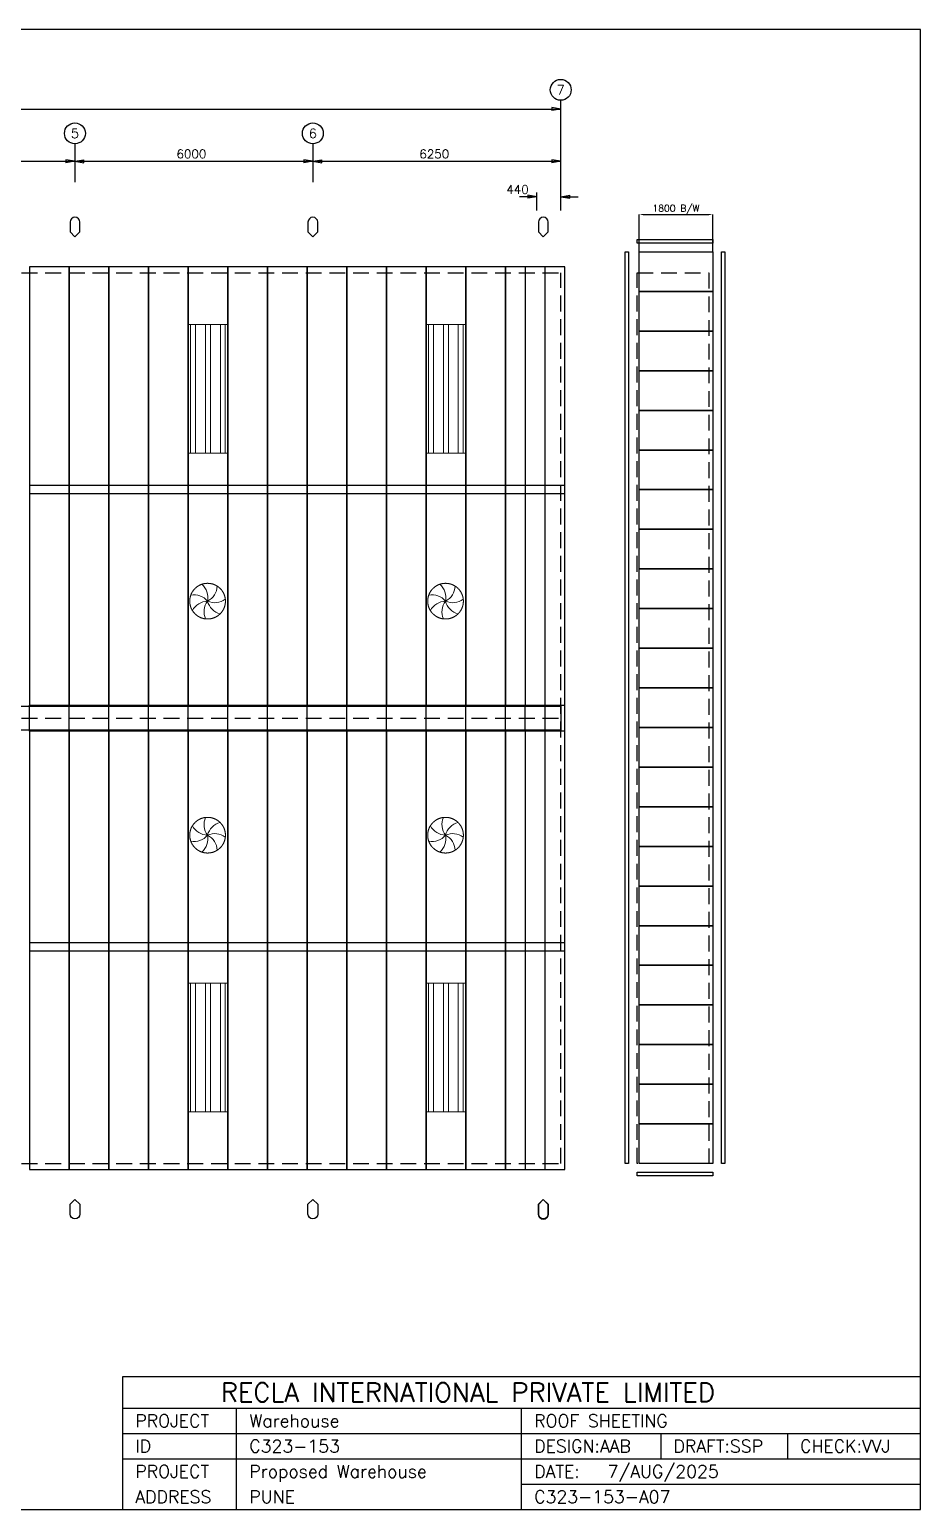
# Model space of a CAD drawing. Header units: millimetres. Extents: x 0 to 52795, y 0 to 37333.
# Drawn here: x 30333 to 52795, y 0 to 37333 of the extents above; entities that cross this region are included whole.
import ezdxf
from ezdxf.enums import TextEntityAlignment as Align

# ---------------------------------------------------------------- set-up
doc = ezdxf.new("R2010")
doc.units = ezdxf.units.MM
doc.header["$MEASUREMENT"] = 0
for name, pattern in [('CENTER', [3192.8, 1995.5, -399.1, 399.1, -399.1]), ('CONTIN', [0]), ('DASHED', [597.1, 399.1, -198])]:
    doc.linetypes.add(name, pattern=pattern)
doc.layers.get('0').update_dxf_attribs({"linetype": 'CONTIN'})
doc.layers.get('Defpoints').update_dxf_attribs({"linetype": 'CONTINUOUS'})
for name, color, linetype in [('1', 7, 'CONTIN'), ('11', 7, 'CONTIN'), ('12', 6, 'CONTIN'), ('13', 1, 'CONTIN'), ('14', 7, 'CONTIN'), ('2', 6, 'CONTIN'), ('22', 7, 'CONTIN'), ('5', 5, 'DASHED')]:
    doc.layers.add(name, color=color, linetype=linetype)
doc.styles.add('OPEN', font='SIMPLEX.shx')
doc.styles.add('SIMPLEX', font='SIMPLEX')
doc.styles.get("Standard").update_dxf_attribs({"font": 'txt.shx'})
doc.dimstyles.get("Standard").update_dxf_attribs({"dimtxt": 170, "dimasz": 100, "dimexe": 0.18, "dimexo": 0.0625, "dimgap": 0.09, "dimtad": 1, "dimdec": 0, "dimzin": 0, "dimdsep": 46, "dimtxsty": 'Standard', "dimcen": 0.09, "dimclrd": 6, "dimclre": 6, "dimadec": 0, "dimazin": 0, "dimtfac": 1, "dimtdec": 4, "dimtofl": 0, "dimtmove": 0, "dimatfit": 3, "dimfxl": 1, "dimtolj": 1, "dimtzin": 0, "dimarcsym": 0})

# ---------------------------------------------------------------- blocks, each defined once
blk = doc.blocks.new('SHIELD')
for p, q in [((-12.7, 38.1), (-12.7, 12.7)), ((-12.7, 12.7), (0, 0)), ((0, 0), (12.7, 12.7)), ((12.7, 12.7), (12.7, 38.1))]:
    blk.add_line(p, q)
blk.add_arc((0, 38.1), 12.7, 0, 180)
blk = doc.blocks.new('ARROW')
for p, q in [((0, 0), (-228, 38)), ((-228, 38), (-228, -38)), ((0, 0), (-228, -38))]:
    blk.add_line(p, q)
blk = doc.blocks.new('*D25')
at = {"color": 6, "linetype": 'Continuous', "lineweight": -2}
for p, q in [((45707, 31727), (45707, 32668)), ((45807, 32668), (47457, 32668)), ((47557, 31727), (47557, 32668))]:
    blk.add_line(p, q, dxfattribs=at)
at = {"color": 6, "linetype": 'Continuous'}
for points in [[(45807, 32684), (45807, 32651), (45707, 32668)], [(47457, 32651), (47457, 32684), (47557, 32668)]]:
    blk.add_solid(points, dxfattribs=at)
at = {"layer": 'Defpoints', "color": 0, "linetype": 'Continuous'}
for p in [(47557, 32668), (45707, 31727), (47557, 31727)]:
    blk.add_point(p, dxfattribs=at)
at = {"color": 0, "linetype": 'Continuous', "insert": (46632, 32797), "char_height": 170, "attachment_point": 5, "style": 'OPEN'}
blk.add_mtext('\\A1;{1800 B/W}', dxfattribs=at)

msp = doc.modelspace()

# ---------------------------------------------------------------- hatches: boundary and pattern name
at = {"lineweight": 0}
h = msp.add_hatch(dxfattribs=at)
h.set_pattern_fill('ANSI32', scale=1000, angle=315, style=0)
h.set_pattern_definition([(270, (2075517.76, 117206.07), (-375, -6e-14), []), (270, (2075642.76, 117081.07), (-375, -6e-14), [])])
h.paths.add_polyline_path([(35332.9, 29895), (34332.9, 29895), (34332.9, 26645), (35332.9, 26645)])
h = msp.add_hatch(dxfattribs=at)
h.set_pattern_fill('ANSI32', scale=1000, angle=315, style=0)
h.set_pattern_definition([(270, (2081517.76, 117206.07), (-375, -6e-14), []), (270, (2081642.76, 117081.07), (-375, -6e-14), [])])
h.paths.add_polyline_path([(41332.9, 29895), (40332.9, 29895), (40332.9, 26645), (41332.9, 26645)])
h = msp.add_hatch(dxfattribs=at)
h.set_pattern_fill('ANSI32', scale=1000, angle=45, style=0)
h.set_pattern_definition([(90, (2075517.76, -77282.6), (-375, 6e-14), []), (90, (2075642.76, -77157.6), (-375, 6e-14), [])])
h.paths.add_polyline_path([(35332.9, 10028.5), (34332.9, 10028.5), (34332.9, 13278.5), (35332.9, 13278.5)])
h = msp.add_hatch(dxfattribs=at)
h.set_pattern_fill('ANSI32', scale=1000, angle=45, style=0)
h.set_pattern_definition([(90, (2081517.76, -77282.6), (-375, 6e-14), []), (90, (2081642.76, -77157.6), (-375, 6e-14), [])])
h.paths.add_polyline_path([(41332.9, 10028.5), (40332.9, 10028.5), (40332.9, 13278.5), (41332.9, 13278.5)])

# ---------------------------------------------------------------- linework, layer by layer
for p, q in [((32679.9, 0), (32679.9, 3352.5)), ((32679.9, 3352.5), (52794.7, 3352.5)), ((52794.7, 0), (52794.7, 3352.5)), ((32679.9, 2554.3), (52794.7, 2554.3)), ((35553.4, 0), (35553.4, 2554.3)), ((42737.3, 0), (42737.3, 2554.3)), ((32679.9, 1915.7), (52794.7, 1915.7)), ((46249.4, 1915.7), (46249.4, 1277.1)), ((49442.2, 1915.7), (49442.2, 1277.1)), ((32679.9, 1277.1), (52794.7, 1277.1)), ((42737.3, 638.6), (52794.7, 638.6)), ((32679.9, 0), (52794.7, 0))]:
    msp.add_line(p, q)
at = {"color": 7, "lineweight": 0}
for points in [[(34332.9, 26645), (34332.9, 29895), (35332.9, 29895), (35332.9, 26645)], [(40332.9, 26645), (40332.9, 29895), (41332.9, 29895), (41332.9, 26645)], [(34332.9, 13278.5), (34332.9, 10028.5), (35332.9, 10028.5), (35332.9, 13278.5)], [(40332.9, 13278.5), (40332.9, 10028.5), (41332.9, 10028.5), (41332.9, 13278.5)]]:
    msp.add_lwpolyline(points, close=True, dxfattribs=at)
at = {"linetype": 'CENTER', "lineweight": 0, "ltscale": 100}
for centre in [(34820.7, 22913.7), (40820.7, 22913.7), (34820.7, 17009.7), (40820.7, 17009.7)]:
    msp.add_circle(centre, 450, dxfattribs=at)
at = {"color": 7, "lineweight": 0}
for centre, start, end in [((34384.2, 23002.2), 348.54876, 49.22609), ((34617.7, 23310.2), 297.12018, 357.79752), ((40384.2, 23002.2), 348.54876, 49.22609), ((40617.7, 23310.2), 297.12018, 357.79752), ((34479.4, 22627.5), 39.97733, 100.65466), ((34831.7, 22468.4), 91.4059, 152.08323), ((35175.7, 22644.6), 142.83447, 203.5118), ((35004.1, 23319.7), 245.69161, 306.36895), ((35252.5, 23023.5), 194.26304, 254.94037), ((40479.4, 22627.5), 39.97733, 100.65466), ((40831.7, 22468.4), 91.4059, 152.08323), ((41175.7, 22644.6), 142.83447, 203.5118), ((41004.1, 23319.7), 245.69161, 306.36895), ((41252.5, 23023.5), 194.26304, 254.94037), ((34831.7, 17455.1), 207.91677, 268.5941), ((35175.7, 17278.8), 156.4882, 217.16553), ((35252.5, 16900), 105.05963, 165.73696), ((40831.7, 17455.1), 207.91677, 268.5941), ((41175.7, 17278.8), 156.4882, 217.16553), ((41252.5, 16900), 105.05963, 165.73696), ((34479.4, 17295.9), 259.34534, 320.02267), ((34384.2, 16921.3), 310.77391, 11.45124), ((35004.1, 16603.8), 53.63105, 114.30839), ((34617.7, 16613.3), 2.20248, 62.87982), ((40479.4, 17295.9), 259.34534, 320.02267), ((40384.2, 16921.3), 310.77391, 11.45124), ((41004.1, 16603.8), 53.63105, 114.30839), ((40617.7, 16613.3), 2.20248, 62.87982)]:
    msp.add_arc(centre, 445.4, start, end, dxfattribs=at)
at = {"layer": '1'}
for p, q in [((45657.1, 31946.2), (45657.1, 32034)), ((45657.1, 32034), (47557.1, 32034)), ((47557.1, 31946.2), (45657.1, 31946.2)), ((47557.1, 32034), (47557.1, 31946.2)), ((45349.8, 8726.7), (45349.8, 31726.7)), ((45349.8, 31726.7), (45437.6, 31726.7)), ((45437.6, 31726.7), (45437.6, 8726.7)), ((45707.1, 30726.7), (45707.1, 31726.7)), ((45707.1, 31726.7), (47557.1, 31726.7)), ((47557.1, 31726.7), (47557.1, 30726.7)), ((47776.6, 8726.7), (47776.6, 31726.7)), ((47776.6, 31726.7), (47864.4, 31726.7)), ((47864.4, 31726.7), (47864.4, 8726.7)), ((30332.9, 31346), (30332.9, 25629)), ((31332.9, 31346), (30332.9, 31346)), ((31332.9, 25629), (31332.9, 31346)), ((31332.9, 31346), (31332.9, 25629)), ((32332.9, 31346), (31332.9, 31346)), ((32332.9, 25629), (32332.9, 31346)), ((32332.9, 31346), (32332.9, 25629)), ((33332.9, 31346), (32332.9, 31346)), ((33332.9, 25629), (33332.9, 31346)), ((33332.9, 31346), (33332.9, 25629)), ((34332.9, 31346), (33332.9, 31346)), ((34332.9, 25629), (34332.9, 31346)), ((34332.9, 31346), (34332.9, 25629)), ((35332.9, 31346), (34332.9, 31346)), ((35332.9, 25629), (35332.9, 31346)), ((35332.9, 31346), (35332.9, 25629)), ((36332.9, 31346), (35332.9, 31346)), ((36332.9, 25629), (36332.9, 31346)), ((36332.9, 31346), (36332.9, 25629)), ((37332.9, 31346), (36332.9, 31346)), ((37332.9, 25629), (37332.9, 31346)), ((37332.9, 31346), (37332.9, 25629)), ((38332.9, 31346), (37332.9, 31346)), ((38332.9, 25629), (38332.9, 31346)), ((38332.9, 31346), (38332.9, 25629)), ((39332.9, 31346), (38332.9, 31346)), ((39332.9, 25629), (39332.9, 31346)), ((39332.9, 31346), (39332.9, 25629)), ((40332.9, 31346), (39332.9, 31346)), ((40332.9, 25629), (40332.9, 31346)), ((40332.9, 31346), (40332.9, 25629)), ((41332.9, 31346), (40332.9, 31346)), ((41332.9, 25629), (41332.9, 31346)), ((41332.9, 31346), (41332.9, 25629)), ((42332.9, 31346), (41332.9, 31346)), ((42332.9, 25629), (42332.9, 31346)), ((42332.9, 31346), (42332.9, 25629)), ((43332.9, 31346), (42332.9, 31346)), ((42832.9, 31346), (42832.9, 25629)), ((43832.9, 31346), (42832.9, 31346)), ((43332.9, 25629), (43332.9, 31346)), ((43832.9, 25629), (43832.9, 31346)), ((45707.1, 29726.7), (45707.1, 30726.7)), ((45707.1, 30726.7), (47557.1, 30726.7)), ((47557.1, 30726.7), (45707.1, 30726.7)), ((47557.1, 30726.7), (47557.1, 29726.7)), ((45707.1, 28726.7), (45707.1, 29726.7)), ((45707.1, 29726.7), (47557.1, 29726.7)), ((47557.1, 29726.7), (45707.1, 29726.7)), ((47557.1, 29726.7), (47557.1, 28726.7)), ((45707.1, 27726.7), (45707.1, 28726.7)), ((45707.1, 28726.7), (47557.1, 28726.7)), ((47557.1, 28726.7), (45707.1, 28726.7)), ((47557.1, 28726.7), (47557.1, 27726.7)), ((45707.1, 26726.7), (45707.1, 27726.7)), ((45707.1, 27726.7), (47557.1, 27726.7)), ((47557.1, 27726.7), (45707.1, 27726.7)), ((47557.1, 27726.7), (47557.1, 26726.7)), ((45707.1, 25726.7), (45707.1, 26726.7)), ((45707.1, 26726.7), (47557.1, 26726.7)), ((47557.1, 26726.7), (45707.1, 26726.7)), ((47557.1, 26726.7), (47557.1, 25726.7)), ((30332.9, 25828), (30332.9, 20290.3)), ((31332.9, 25828), (30332.9, 25828)), ((31332.9, 20290.3), (31332.9, 25828)), ((31332.9, 25828), (31332.9, 20290.3)), ((32332.9, 25828), (31332.9, 25828)), ((32332.9, 20290.3), (32332.9, 25828)), ((32332.9, 25828), (32332.9, 20290.3)), ((33332.9, 25828), (32332.9, 25828)), ((33332.9, 20290.3), (33332.9, 25828)), ((33332.9, 25828), (33332.9, 20290.3)), ((34332.9, 25828), (33332.9, 25828)), ((34332.9, 20290.3), (34332.9, 25828)), ((34332.9, 25828), (34332.9, 20290.3)), ((35332.9, 25828), (34332.9, 25828)), ((35332.9, 20290.3), (35332.9, 25828)), ((35332.9, 25828), (35332.9, 20290.3)), ((36332.9, 25828), (35332.9, 25828)), ((36332.9, 20290.3), (36332.9, 25828)), ((36332.9, 25828), (36332.9, 20290.3)), ((37332.9, 25828), (36332.9, 25828)), ((37332.9, 20290.3), (37332.9, 25828)), ((37332.9, 25828), (37332.9, 20290.3)), ((38332.9, 25828), (37332.9, 25828)), ((38332.9, 20290.3), (38332.9, 25828)), ((38332.9, 25828), (38332.9, 20290.3)), ((39332.9, 25828), (38332.9, 25828)), ((39332.9, 20290.3), (39332.9, 25828)), ((39332.9, 25828), (39332.9, 20290.3)), ((40332.9, 25828), (39332.9, 25828)), ((40332.9, 20290.3), (40332.9, 25828)), ((40332.9, 25828), (40332.9, 20290.3)), ((41332.9, 25828), (40332.9, 25828)), ((41332.9, 20290.3), (41332.9, 25828)), ((41332.9, 25828), (41332.9, 20290.3)), ((42332.9, 25828), (41332.9, 25828)), ((42332.9, 20290.3), (42332.9, 25828)), ((42332.9, 25828), (42332.9, 20290.3)), ((43332.9, 25828), (42332.9, 25828)), ((42832.9, 25828), (42832.9, 20290.3)), ((43832.9, 25828), (42832.9, 25828)), ((43332.9, 20290.3), (43332.9, 25828)), ((43832.9, 20290.3), (43832.9, 25828)), ((30332.9, 25629), (31332.9, 25629)), ((31332.9, 25629), (32332.9, 25629)), ((32332.9, 25629), (33332.9, 25629)), ((33332.9, 25629), (34332.9, 25629)), ((34332.9, 25629), (35332.9, 25629)), ((35332.9, 25629), (36332.9, 25629)), ((36332.9, 25629), (37332.9, 25629)), ((37332.9, 25629), (38332.9, 25629)), ((38332.9, 25629), (39332.9, 25629)), ((39332.9, 25629), (40332.9, 25629)), ((40332.9, 25629), (41332.9, 25629)), ((41332.9, 25629), (42332.9, 25629)), ((42332.9, 25629), (43332.9, 25629)), ((42832.9, 25629), (43832.9, 25629)), ((45707.1, 24726.7), (45707.1, 25726.7)), ((45707.1, 25726.7), (47557.1, 25726.7)), ((47557.1, 25726.7), (45707.1, 25726.7)), ((47557.1, 25726.7), (47557.1, 24726.7)), ((45707.1, 23726.7), (45707.1, 24726.7)), ((45707.1, 24726.7), (47557.1, 24726.7)), ((47557.1, 24726.7), (45707.1, 24726.7)), ((47557.1, 24726.7), (47557.1, 23726.7)), ((45707.1, 22726.7), (45707.1, 23726.7)), ((45707.1, 23726.7), (47557.1, 23726.7)), ((47557.1, 23726.7), (45707.1, 23726.7)), ((47557.1, 23726.7), (47557.1, 22726.7)), ((45707.1, 21726.7), (45707.1, 22726.7)), ((45707.1, 22726.7), (47557.1, 22726.7)), ((47557.1, 22726.7), (45707.1, 22726.7)), ((47557.1, 22726.7), (47557.1, 21726.7)), ((45707.1, 20726.7), (45707.1, 21726.7)), ((45707.1, 21726.7), (47557.1, 21726.7)), ((47557.1, 21726.7), (45707.1, 21726.7)), ((47557.1, 21726.7), (47557.1, 20726.7)), ((45707.1, 19726.7), (45707.1, 20726.7)), ((45707.1, 20726.7), (47557.1, 20726.7)), ((47557.1, 20726.7), (45707.1, 20726.7)), ((47557.1, 20726.7), (47557.1, 19726.7)), ((7440.4, 20266.5), (43725.4, 20266.5)), ((30332.9, 19633.2), (30332.9, 20293.6)), ((30332.9, 20290.3), (31332.9, 20290.3)), ((31332.9, 19633.2), (31332.9, 20293.6)), ((31332.9, 19633.2), (31332.9, 20293.6)), ((31332.9, 20290.3), (32332.9, 20290.3)), ((32332.9, 19633.2), (32332.9, 20293.6)), ((32332.9, 19633.2), (32332.9, 20293.6)), ((32332.9, 20290.3), (33332.9, 20290.3)), ((33332.9, 19633.2), (33332.9, 20293.6)), ((33332.9, 19633.2), (33332.9, 20293.6)), ((33332.9, 20290.3), (34332.9, 20290.3)), ((34332.9, 19633.2), (34332.9, 20293.6)), ((34332.9, 19633.2), (34332.9, 20293.6)), ((34332.9, 20290.3), (35332.9, 20290.3)), ((35332.9, 19633.2), (35332.9, 20293.6)), ((35332.9, 19633.2), (35332.9, 20293.6)), ((35332.9, 20290.3), (36332.9, 20290.3)), ((36332.9, 19633.2), (36332.9, 20293.6)), ((36332.9, 19633.2), (36332.9, 20293.6)), ((36332.9, 20290.3), (37332.9, 20290.3)), ((37332.9, 19633.2), (37332.9, 20293.6)), ((37332.9, 19633.2), (37332.9, 20293.6)), ((37332.9, 20290.3), (38332.9, 20290.3)), ((38332.9, 19633.2), (38332.9, 20293.6)), ((38332.9, 19633.2), (38332.9, 20293.6)), ((38332.9, 20290.3), (39332.9, 20290.3)), ((39332.9, 19633.2), (39332.9, 20293.6)), ((39332.9, 19633.2), (39332.9, 20293.6)), ((39332.9, 20290.3), (40332.9, 20290.3)), ((40332.9, 19633.2), (40332.9, 20293.6)), ((40332.9, 19633.2), (40332.9, 20293.6)), ((40332.9, 20290.3), (41332.9, 20290.3)), ((41332.9, 19633.2), (41332.9, 20293.6)), ((41332.9, 19633.2), (41332.9, 20293.6)), ((41332.9, 20290.3), (42332.9, 20290.3)), ((42332.9, 19633.2), (42332.9, 20293.6)), ((42332.9, 19633.2), (42332.9, 20293.6)), ((42332.9, 20290.3), (43332.9, 20290.3)), ((42832.9, 19633.2), (42832.9, 20293.6)), ((42832.9, 20290.3), (43832.9, 20290.3)), ((43332.9, 19633.2), (43332.9, 20293.6)), ((43725.4, 20266.5), (43725.4, 19656.9)), ((43832.9, 19633.2), (43832.9, 20293.6)), ((43725.4, 19656.9), (7440.4, 19656.9)), ((30332.9, 19633.2), (30332.9, 14095.5)), ((31332.9, 19633.2), (30332.9, 19633.2)), ((31332.9, 14095.5), (31332.9, 19633.2)), ((31332.9, 19633.2), (31332.9, 14095.5)), ((32332.9, 19633.2), (31332.9, 19633.2)), ((32332.9, 14095.5), (32332.9, 19633.2)), ((32332.9, 19633.2), (32332.9, 14095.5)), ((33332.9, 19633.2), (32332.9, 19633.2)), ((33332.9, 14095.5), (33332.9, 19633.2)), ((33332.9, 19633.2), (33332.9, 14095.5)), ((34332.9, 19633.2), (33332.9, 19633.2)), ((34332.9, 14095.5), (34332.9, 19633.2)), ((34332.9, 19633.2), (34332.9, 14095.5)), ((35332.9, 19633.2), (34332.9, 19633.2)), ((35332.9, 14095.5), (35332.9, 19633.2)), ((35332.9, 19633.2), (35332.9, 14095.5)), ((36332.9, 19633.2), (35332.9, 19633.2)), ((36332.9, 14095.5), (36332.9, 19633.2)), ((36332.9, 19633.2), (36332.9, 14095.5)), ((37332.9, 19633.2), (36332.9, 19633.2)), ((37332.9, 14095.5), (37332.9, 19633.2)), ((37332.9, 19633.2), (37332.9, 14095.5)), ((38332.9, 19633.2), (37332.9, 19633.2)), ((38332.9, 14095.5), (38332.9, 19633.2)), ((38332.9, 19633.2), (38332.9, 14095.5)), ((39332.9, 19633.2), (38332.9, 19633.2)), ((39332.9, 14095.5), (39332.9, 19633.2)), ((39332.9, 19633.2), (39332.9, 14095.5)), ((40332.9, 19633.2), (39332.9, 19633.2)), ((40332.9, 14095.5), (40332.9, 19633.2)), ((40332.9, 19633.2), (40332.9, 14095.5)), ((41332.9, 19633.2), (40332.9, 19633.2)), ((41332.9, 14095.5), (41332.9, 19633.2)), ((41332.9, 19633.2), (41332.9, 14095.5)), ((42332.9, 19633.2), (41332.9, 19633.2)), ((42332.9, 14095.5), (42332.9, 19633.2)), ((42332.9, 19633.2), (42332.9, 14095.5)), ((43332.9, 19633.2), (42332.9, 19633.2)), ((42832.9, 19633.2), (42832.9, 14095.5)), ((43832.9, 19633.2), (42832.9, 19633.2)), ((43332.9, 14095.5), (43332.9, 19633.2)), ((43832.9, 14095.5), (43832.9, 19633.2)), ((45707.1, 18726.7), (45707.1, 19726.7)), ((45707.1, 19726.7), (47557.1, 19726.7)), ((47557.1, 19726.7), (45707.1, 19726.7)), ((47557.1, 19726.7), (47557.1, 18726.7)), ((45707.1, 17726.7), (45707.1, 18726.7)), ((45707.1, 18726.7), (47557.1, 18726.7)), ((47557.1, 18726.7), (45707.1, 18726.7)), ((47557.1, 18726.7), (47557.1, 17726.7)), ((45707.1, 16726.7), (45707.1, 17726.7)), ((45707.1, 17726.7), (47557.1, 17726.7)), ((47557.1, 17726.7), (45707.1, 17726.7)), ((47557.1, 17726.7), (47557.1, 16726.7)), ((45707.1, 15726.7), (45707.1, 16726.7)), ((45707.1, 16726.7), (47557.1, 16726.7)), ((47557.1, 16726.7), (45707.1, 16726.7)), ((47557.1, 16726.7), (47557.1, 15726.7)), ((45707.1, 14726.7), (45707.1, 15726.7)), ((45707.1, 15726.7), (47557.1, 15726.7)), ((47557.1, 15726.7), (45707.1, 15726.7)), ((47557.1, 15726.7), (47557.1, 14726.7)), ((45707.1, 13726.7), (45707.1, 14726.7)), ((45707.1, 14726.7), (47557.1, 14726.7)), ((47557.1, 14726.7), (45707.1, 14726.7)), ((47557.1, 14726.7), (47557.1, 13726.7)), ((30332.9, 14294.5), (30332.9, 8577.5)), ((31332.9, 14294.5), (30332.9, 14294.5)), ((31332.9, 8577.5), (31332.9, 14294.5)), ((31332.9, 14294.5), (31332.9, 8577.5)), ((32332.9, 14294.5), (31332.9, 14294.5)), ((32332.9, 8577.5), (32332.9, 14294.5)), ((32332.9, 14294.5), (32332.9, 8577.5)), ((33332.9, 14294.5), (32332.9, 14294.5)), ((33332.9, 8577.5), (33332.9, 14294.5)), ((33332.9, 14294.5), (33332.9, 8577.5)), ((34332.9, 14294.5), (33332.9, 14294.5)), ((34332.9, 8577.5), (34332.9, 14294.5)), ((34332.9, 14294.5), (34332.9, 8577.5)), ((35332.9, 14294.5), (34332.9, 14294.5)), ((35332.9, 8577.5), (35332.9, 14294.5)), ((35332.9, 14294.5), (35332.9, 8577.5)), ((36332.9, 14294.5), (35332.9, 14294.5)), ((36332.9, 8577.5), (36332.9, 14294.5)), ((36332.9, 14294.5), (36332.9, 8577.5)), ((37332.9, 14294.5), (36332.9, 14294.5)), ((37332.9, 8577.5), (37332.9, 14294.5)), ((37332.9, 14294.5), (37332.9, 8577.5)), ((38332.9, 14294.5), (37332.9, 14294.5)), ((38332.9, 8577.5), (38332.9, 14294.5)), ((38332.9, 14294.5), (38332.9, 8577.5)), ((39332.9, 14294.5), (38332.9, 14294.5)), ((39332.9, 8577.5), (39332.9, 14294.5)), ((39332.9, 14294.5), (39332.9, 8577.5)), ((40332.9, 14294.5), (39332.9, 14294.5)), ((40332.9, 8577.5), (40332.9, 14294.5)), ((40332.9, 14294.5), (40332.9, 8577.5)), ((41332.9, 14294.5), (40332.9, 14294.5)), ((41332.9, 8577.5), (41332.9, 14294.5)), ((41332.9, 14294.5), (41332.9, 8577.5)), ((42332.9, 14294.5), (41332.9, 14294.5)), ((42332.9, 8577.5), (42332.9, 14294.5)), ((42332.9, 14294.5), (42332.9, 8577.5)), ((43332.9, 14294.5), (42332.9, 14294.5)), ((42832.9, 14294.5), (42832.9, 8577.5)), ((43832.9, 14294.5), (42832.9, 14294.5)), ((43332.9, 8577.5), (43332.9, 14294.5)), ((43832.9, 8577.5), (43832.9, 14294.5)), ((30332.9, 14095.5), (31332.9, 14095.5)), ((31332.9, 14095.5), (32332.9, 14095.5)), ((32332.9, 14095.5), (33332.9, 14095.5)), ((33332.9, 14095.5), (34332.9, 14095.5)), ((34332.9, 14095.5), (35332.9, 14095.5)), ((35332.9, 14095.5), (36332.9, 14095.5)), ((36332.9, 14095.5), (37332.9, 14095.5)), ((37332.9, 14095.5), (38332.9, 14095.5)), ((38332.9, 14095.5), (39332.9, 14095.5)), ((39332.9, 14095.5), (40332.9, 14095.5)), ((40332.9, 14095.5), (41332.9, 14095.5)), ((41332.9, 14095.5), (42332.9, 14095.5)), ((42332.9, 14095.5), (43332.9, 14095.5)), ((42832.9, 14095.5), (43832.9, 14095.5)), ((45707.1, 12726.7), (45707.1, 13726.7)), ((45707.1, 13726.7), (47557.1, 13726.7)), ((47557.1, 13726.7), (45707.1, 13726.7)), ((47557.1, 13726.7), (47557.1, 12726.7)), ((45707.1, 11726.7), (45707.1, 12726.7)), ((45707.1, 12726.7), (47557.1, 12726.7)), ((47557.1, 12726.7), (45707.1, 12726.7)), ((47557.1, 12726.7), (47557.1, 11726.7)), ((45707.1, 10726.7), (45707.1, 11726.7)), ((45707.1, 11726.7), (47557.1, 11726.7)), ((47557.1, 11726.7), (45707.1, 11726.7)), ((47557.1, 11726.7), (47557.1, 10726.7)), ((45707.1, 9726.7), (45707.1, 10726.7)), ((45707.1, 10726.7), (47557.1, 10726.7)), ((47557.1, 10726.7), (45707.1, 10726.7)), ((47557.1, 10726.7), (47557.1, 9726.7)), ((45707.1, 8726.7), (45707.1, 9726.7)), ((45707.1, 9726.7), (47557.1, 9726.7)), ((47557.1, 9726.7), (45707.1, 9726.7)), ((47557.1, 9726.7), (47557.1, 8726.7)), ((45437.6, 8726.7), (45349.8, 8726.7)), ((47557.1, 8726.7), (45707.1, 8726.7)), ((47864.4, 8726.7), (47776.6, 8726.7)), ((30332.9, 8577.5), (31332.9, 8577.5)), ((31332.9, 8577.5), (32332.9, 8577.5)), ((32332.9, 8577.5), (33332.9, 8577.5)), ((33332.9, 8577.5), (34332.9, 8577.5)), ((34332.9, 8577.5), (35332.9, 8577.5)), ((35332.9, 8577.5), (36332.9, 8577.5)), ((36332.9, 8577.5), (37332.9, 8577.5)), ((37332.9, 8577.5), (38332.9, 8577.5)), ((38332.9, 8577.5), (39332.9, 8577.5)), ((39332.9, 8577.5), (40332.9, 8577.5)), ((40332.9, 8577.5), (41332.9, 8577.5)), ((41332.9, 8577.5), (42332.9, 8577.5)), ((42332.9, 8577.5), (43332.9, 8577.5)), ((42832.9, 8577.5), (43832.9, 8577.5)), ((45657.1, 8419.4), (45657.1, 8507.2)), ((45657.1, 8507.2), (47557.1, 8507.2)), ((47557.1, 8419.4), (45657.1, 8419.4)), ((47557.1, 8507.2), (47557.1, 8419.4))]:
    msp.add_line(p, q, dxfattribs=at)
at = {"layer": '12'}
for p, q in [((43725.4, 32766.2), (43725.4, 35549.6)), ((31475.4, 34452), (31475.4, 33486.2)), ((37475.4, 34452), (37475.4, 33486.2)), ((43121.8, 32766.2), (43121.8, 33227.2)), ((43725.4, 32766.2), (43725.4, 33227.2))]:
    msp.add_line(p, q, dxfattribs=at)
at = {"layer": '13'}
for centre in [(43725.4, 35813), (31475.4, 34715.4), (37475.4, 34715.4)]:
    msp.add_circle(centre, 263.4, dxfattribs=at)
at = {"layer": '2'}
for p, q in [((7440.4, 35330), (43725.4, 35330)), ((7440.4, 34013), (43725.4, 34013)), ((43121.8, 33117.4), (42682.8, 33117.4)), ((43725.4, 33117.4), (44164.5, 33117.4))]:
    msp.add_line(p, q, dxfattribs=at)
at = {"layer": '22'}
for p, q in [((52794.7, 37333.4), (0, 37333.4)), ((52794.7, 0), (52794.7, 37333.4)), ((0, 0), (52794.7, 0))]:
    msp.add_line(p, q, dxfattribs=at)
at = {"layer": '5'}
for p, q in [((7440.4, 31196.7), (43725.4, 31196.7)), ((43725.4, 8726.7), (43725.4, 31196.7)), ((45657.1, 8726.7), (45657.1, 31196.7)), ((45657.1, 31196.7), (47457.1, 31196.7)), ((47457.1, 31196.7), (47457.1, 8726.7)), ((7440.4, 19961.7), (43725.4, 19961.7)), ((7440.4, 8726.7), (43725.4, 8726.7)), ((43725.4, 8726.7), (43725.4, 8726.7)), ((47457.1, 8726.7), (45657.1, 8726.7))]:
    msp.add_line(p, q, dxfattribs=at)

# ---------------------------------------------------------------- block references
at = {"layer": '2'}
for p in [(43725.4, 35330), (31475.4, 34013), (37475.4, 34013), (43725.4, 34013), (43121.8, 33117.4)]:
    msp.add_blockref('ARROW', p, dxfattribs=at)
at = {"layer": '2', "rotation": 180}
for p in [(31475.4, 34013), (37475.4, 34013), (43725.4, 33117.4)]:
    msp.add_blockref('ARROW', p, dxfattribs=at)
at = {"layer": '2', "xscale": 9.72223184, "yscale": 9.72223184, "zscale": 9.72223184}
for p in [(31475.4, 32105.5), (37475.4, 32105.5), (43285.4, 32105.5)]:
    msp.add_blockref('SHIELD', p, dxfattribs=at)
at = {"layer": '2', "zscale": 9.72223184, "rotation": 180}
for p, xscale, yscale in [((31475.4, 7821.3), -9.72223184, 9.722231839999996), ((37475.4, 7821.3), -9.72223184, 9.722231839999996), ((43285.4, 7821.3), -9.72223184, 9.722231839999996), ((43285.4, 7818), 9.72223184, 9.72223184)]:
    msp.add_blockref('SHIELD', p, dxfattribs=dict(at, xscale=xscale, yscale=yscale))

# ---------------------------------------------------------------- texts
at = {"layer": '11', "style": 'SIMPLEX'}
for s, p in [('6000', (34036.4, 34086.2)), ('6250', (40161.4, 34086.2)), ('440', (42353.5, 33190.6))]:
    msp.add_text(s, height=219.51, dxfattribs=at).set_placement(p)
at = {"layer": '13', "style": 'SIMPLEX'}
for s, p in [('7', (43725.4, 35813)), ('5', (31475.4, 34715.4)), ('6', (37475.4, 34715.4))]:
    msp.add_text(s, height=237.1, dxfattribs=at).set_placement(p, align=Align.MIDDLE_CENTER)
at = {"layer": '14', "style": 'SIMPLEX'}
for s, height, p in [('RECLA INTERNATIONAL PRIVATE LIMITED', 478.923, (35154.3, 2713.9)), ('PROJECT', 319.28, (32999.2, 2075.3)), ('Warehouse', 319.28, (35872.7, 2075.3)), ('ROOF SHEETING', 319.282, (43056.6, 2075.3)), ('ID', 319.28, (32999.2, 1436.8)), ('C323-153', 319.28, (35872.7, 1436.8)), ('DESIGN:AAB', 319.28, (43056.6, 1436.8)), ('DRAFT:SSP', 319.28, (46568.7, 1436.8)), ('CHECK:VVJ', 319.28, (49761.5, 1436.8)), (' 7/AUG/2025', 319.282, (44684.9, 798.2)), ('PROJECT', 319.28, (32999.2, 798.2)), ('Proposed Warehouse', 319.282, (35872.7, 798.2)), ('DATE:', 319.28, (43056.6, 798.2)), ('ADDRESS', 319.28, (32999.2, 159.6)), ('PUNE', 319.28, (35872.7, 159.6)), ('C323-153-A07', 319.282, (43056.6, 159.6))]:
    msp.add_text(s, height=height, dxfattribs=at).set_placement(p)

# ---------------------------------------------------------------- dimensions: what is measured, and where the dimension line sits
at = {"linetype": 'Continuous'}
dim = msp.add_linear_dim(base=(47557.1, 32667.8), p1=(45707.1, 31726.7), p2=(47557.1, 31726.7), text='{1800 B/W}', dimstyle='Standard', override={"dimtxsty": 'OPEN'}, dxfattribs=at)
dim.commit()
dim.dimension.update_dxf_attribs({"geometry": '*D25', "text_midpoint": (46632.1, 32797.4)})

doc.saveas('drawing.dxf')
